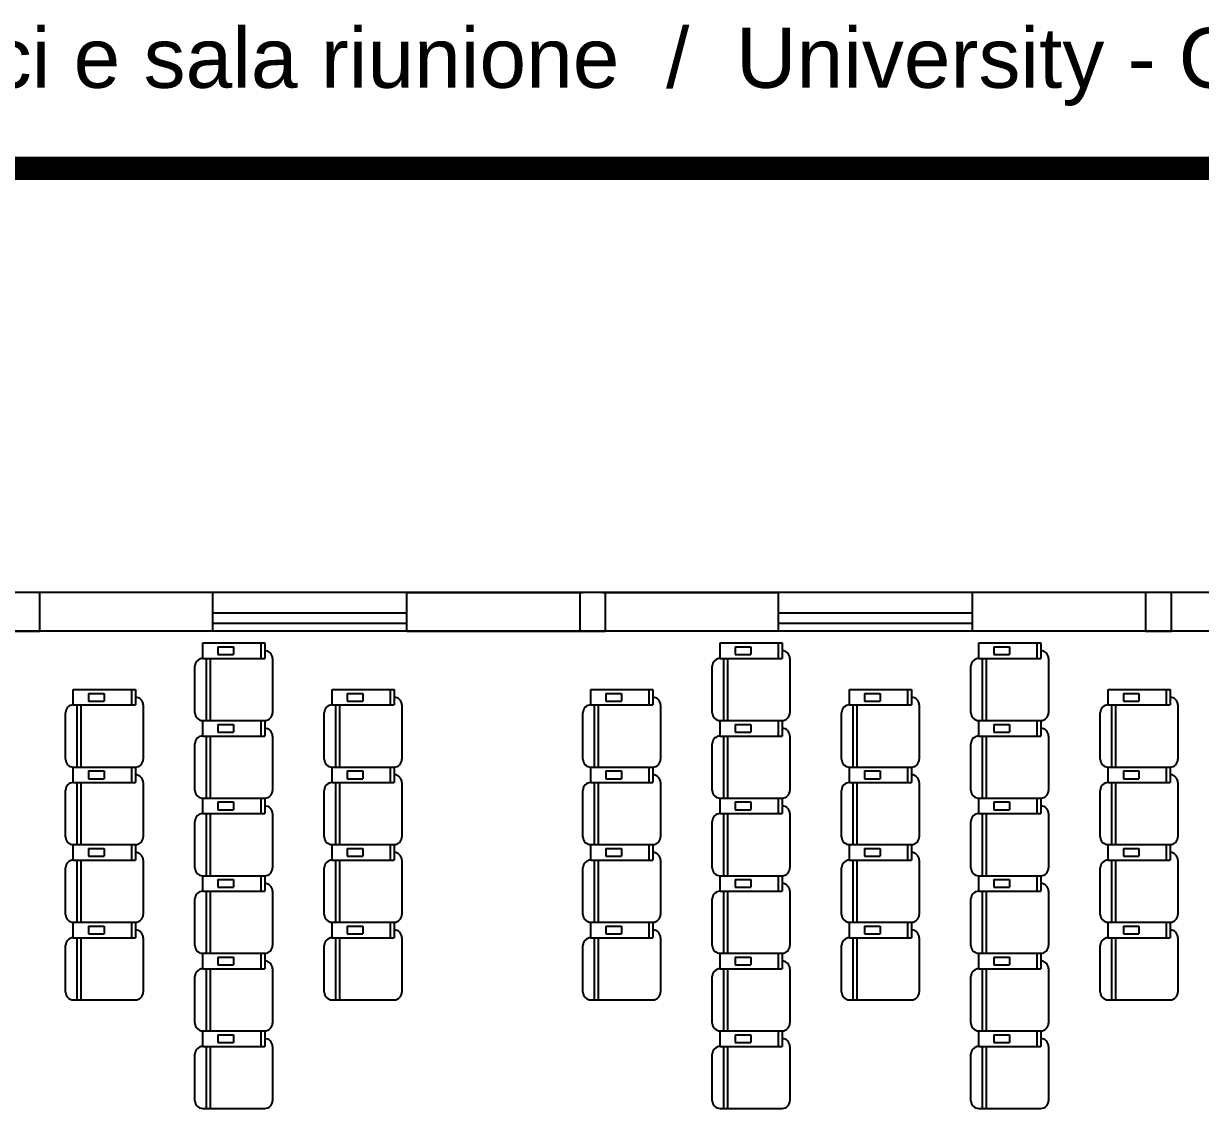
# Model space of a CAD drawing. Header units: millimetres. Extents: x 332.9 to 379.4, y 167.7 to 192.7.
# Drawn here: x 361.96 to 371.06, y 183.14 to 191.53 of the extents above; entities that cross this region are included whole.
import ezdxf

# ---------------------------------------------------------------- set-up
doc = ezdxf.new("R2010")
doc.units = ezdxf.units.MM
doc.styles.get("Standard").update_dxf_attribs({"font": 'arial.ttf'})

msp = doc.modelspace()

# ---------------------------------------------------------------- linework, layer by layer
at = {"linetype": 'Continuous'}
for p, q in [((363.4249, 187.1349), (360.7624, 187.1349)), ((364.9249, 187.1349), (363.4249, 187.1349)), ((363.4249, 186.8349), (363.4249, 187.1349)), ((364.9249, 187.1349), (366.2874, 187.1349)), ((364.9249, 186.8349), (364.9249, 187.1349)), ((367.7999, 187.1349), (364.9249, 187.1349)), ((366.4374, 187.1349), (367.7999, 187.1349)), ((369.2999, 187.1349), (367.7999, 187.1349)), ((367.7999, 186.8349), (367.7999, 187.1349)), ((369.2999, 186.8349), (369.2999, 187.1349)), ((371.9624, 187.1349), (369.2999, 187.1349)), ((364.9249, 186.9749), (363.4249, 186.9749)), ((369.2999, 186.9749), (367.7999, 186.9749)), ((363.4249, 186.8349), (360.7624, 186.8349)), ((364.9249, 186.8949), (363.4249, 186.8949)), ((364.9249, 186.8349), (363.4249, 186.8349)), ((364.9249, 186.8349), (366.2624, 186.8349)), ((367.7999, 186.8349), (364.9249, 186.8349)), ((369.2999, 186.8949), (367.7999, 186.8949)), ((369.2999, 186.8349), (367.7999, 186.8349)), ((371.9624, 186.8349), (369.2999, 186.8349)), ((363.3474, 186.7449), (363.8274, 186.7449)), ((363.3474, 186.6249), (363.3474, 186.7449)), ((363.4653, 186.7149), (363.5853, 186.7149)), ((363.4653, 186.7149), (363.4653, 186.6549)), ((363.5853, 186.7149), (363.5853, 186.6549)), ((363.7974, 186.7449), (363.7974, 186.6249)), ((363.8274, 186.7449), (363.8274, 186.6249)), ((367.3474, 186.7449), (367.8274, 186.7449)), ((367.3474, 186.6249), (367.3474, 186.7449)), ((367.4653, 186.7149), (367.5853, 186.7149)), ((367.4653, 186.7149), (367.4653, 186.6549)), ((367.5853, 186.7149), (367.5853, 186.6549)), ((367.7974, 186.7449), (367.7974, 186.6249)), ((367.8274, 186.7449), (367.8274, 186.6249)), ((369.3474, 186.7449), (369.8274, 186.7449)), ((369.3474, 186.6249), (369.3474, 186.7449)), ((369.4653, 186.7149), (369.5853, 186.7149)), ((369.4653, 186.7149), (369.4653, 186.6549)), ((369.5853, 186.7149), (369.5853, 186.6549)), ((369.7974, 186.7449), (369.7974, 186.6249)), ((369.8274, 186.7449), (369.8274, 186.6249)), ((363.3474, 186.6249), (363.8274, 186.6249)), ((363.3774, 186.1449), (363.3774, 186.6249)), ((363.4074, 186.1449), (363.4074, 186.6249)), ((363.4653, 186.6549), (363.5853, 186.6549)), ((363.8874, 186.6249), (363.8874, 186.2049)), ((367.3474, 186.6249), (367.8274, 186.6249)), ((367.3774, 186.1449), (367.3774, 186.6249)), ((367.4074, 186.1449), (367.4074, 186.6249)), ((367.4653, 186.6549), (367.5853, 186.6549)), ((367.8874, 186.6249), (367.8874, 186.2049)), ((369.3474, 186.6249), (369.8274, 186.6249)), ((369.3774, 186.1449), (369.3774, 186.6249)), ((369.4074, 186.1449), (369.4074, 186.6249)), ((369.4653, 186.6549), (369.5853, 186.6549)), ((369.8874, 186.6249), (369.8874, 186.2049)), ((363.2874, 186.2049), (363.2874, 186.5649)), ((367.2874, 186.2049), (367.2874, 186.5649)), ((369.2874, 186.2049), (369.2874, 186.5649)), ((362.3474, 186.3849), (362.8274, 186.3849)), ((362.3474, 186.2649), (362.3474, 186.3849)), ((362.4653, 186.3549), (362.5853, 186.3549)), ((362.4653, 186.3549), (362.4653, 186.2949)), ((362.5853, 186.3549), (362.5853, 186.2949)), ((362.7974, 186.3849), (362.7974, 186.2649)), ((362.8274, 186.3849), (362.8274, 186.2649)), ((364.3474, 186.3849), (364.8274, 186.3849)), ((364.3474, 186.2649), (364.3474, 186.3849)), ((364.4653, 186.3549), (364.5853, 186.3549)), ((364.4653, 186.3549), (364.4653, 186.2949)), ((364.5853, 186.3549), (364.5853, 186.2949)), ((364.7974, 186.3849), (364.7974, 186.2649)), ((364.8274, 186.3849), (364.8274, 186.2649)), ((366.3474, 186.3849), (366.8274, 186.3849)), ((366.3474, 186.2649), (366.3474, 186.3849)), ((366.4653, 186.3549), (366.5853, 186.3549)), ((366.4653, 186.3549), (366.4653, 186.2949)), ((366.5853, 186.3549), (366.5853, 186.2949)), ((366.7974, 186.3849), (366.7974, 186.2649)), ((366.8274, 186.3849), (366.8274, 186.2649)), ((368.3474, 186.3849), (368.8274, 186.3849)), ((368.3474, 186.2649), (368.3474, 186.3849)), ((368.4653, 186.3549), (368.5853, 186.3549)), ((368.4653, 186.3549), (368.4653, 186.2949)), ((368.5853, 186.3549), (368.5853, 186.2949)), ((368.7974, 186.3849), (368.7974, 186.2649)), ((368.8274, 186.3849), (368.8274, 186.2649)), ((370.3474, 186.3849), (370.8274, 186.3849)), ((370.3474, 186.2649), (370.3474, 186.3849)), ((370.4653, 186.3549), (370.5853, 186.3549)), ((370.4653, 186.3549), (370.4653, 186.2949)), ((370.5853, 186.3549), (370.5853, 186.2949)), ((370.7974, 186.3849), (370.7974, 186.2649)), ((370.8274, 186.3849), (370.8274, 186.2649)), ((362.3474, 186.2649), (362.8274, 186.2649)), ((362.3774, 185.7849), (362.3774, 186.2649)), ((362.4074, 185.7849), (362.4074, 186.2649)), ((362.4653, 186.2949), (362.5853, 186.2949)), ((362.8874, 186.2649), (362.8874, 185.8449)), ((364.3474, 186.2649), (364.8274, 186.2649)), ((364.3774, 185.7849), (364.3774, 186.2649)), ((364.4074, 185.7849), (364.4074, 186.2649)), ((364.4653, 186.2949), (364.5853, 186.2949)), ((364.8874, 186.2649), (364.8874, 185.8449)), ((366.3474, 186.2649), (366.8274, 186.2649)), ((366.3774, 185.7849), (366.3774, 186.2649)), ((366.4074, 185.7849), (366.4074, 186.2649)), ((366.4653, 186.2949), (366.5853, 186.2949)), ((366.8874, 186.2649), (366.8874, 185.8449)), ((368.3474, 186.2649), (368.8274, 186.2649)), ((368.3774, 185.7849), (368.3774, 186.2649)), ((368.4074, 185.7849), (368.4074, 186.2649)), ((368.4653, 186.2949), (368.5853, 186.2949)), ((368.8874, 186.2649), (368.8874, 185.8449)), ((370.3474, 186.2649), (370.8274, 186.2649)), ((370.3774, 185.7849), (370.3774, 186.2649)), ((370.4074, 185.7849), (370.4074, 186.2649)), ((370.4653, 186.2949), (370.5853, 186.2949)), ((370.8874, 186.2649), (370.8874, 185.8449)), ((362.2874, 185.8449), (362.2874, 186.2049)), ((364.2874, 185.8449), (364.2874, 186.2049)), ((366.2874, 185.8449), (366.2874, 186.2049)), ((368.2874, 185.8449), (368.2874, 186.2049)), ((370.2874, 185.8449), (370.2874, 186.2049)), ((363.3474, 186.1449), (363.8274, 186.1449)), ((363.3474, 186.0249), (363.3474, 186.1449)), ((363.3474, 186.1449), (363.8274, 186.1449)), ((363.4653, 186.1149), (363.5853, 186.1149)), ((363.4653, 186.1149), (363.4653, 186.0549)), ((363.5853, 186.1149), (363.5853, 186.0549)), ((363.7974, 186.1449), (363.7974, 186.0249)), ((363.8274, 186.1449), (363.8274, 186.0249)), ((367.3474, 186.1449), (367.8274, 186.1449)), ((367.3474, 186.0249), (367.3474, 186.1449)), ((367.3474, 186.1449), (367.8274, 186.1449)), ((367.4653, 186.1149), (367.5853, 186.1149)), ((367.4653, 186.1149), (367.4653, 186.0549)), ((367.5853, 186.1149), (367.5853, 186.0549)), ((367.7974, 186.1449), (367.7974, 186.0249)), ((367.8274, 186.1449), (367.8274, 186.0249)), ((369.3474, 186.1449), (369.8274, 186.1449)), ((369.3474, 186.0249), (369.3474, 186.1449)), ((369.3474, 186.1449), (369.8274, 186.1449)), ((369.4653, 186.1149), (369.5853, 186.1149)), ((369.4653, 186.1149), (369.4653, 186.0549)), ((369.5853, 186.1149), (369.5853, 186.0549)), ((369.7974, 186.1449), (369.7974, 186.0249)), ((369.8274, 186.1449), (369.8274, 186.0249)), ((363.3474, 186.0249), (363.8274, 186.0249)), ((363.3774, 185.5449), (363.3774, 186.0249)), ((363.4074, 185.5449), (363.4074, 186.0249)), ((363.4653, 186.0549), (363.5853, 186.0549)), ((363.8874, 186.0249), (363.8874, 185.6049)), ((367.3474, 186.0249), (367.8274, 186.0249)), ((367.3774, 185.5449), (367.3774, 186.0249)), ((367.4074, 185.5449), (367.4074, 186.0249)), ((367.4653, 186.0549), (367.5853, 186.0549)), ((367.8874, 186.0249), (367.8874, 185.6049)), ((369.3474, 186.0249), (369.8274, 186.0249)), ((369.3774, 185.5449), (369.3774, 186.0249)), ((369.4074, 185.5449), (369.4074, 186.0249)), ((369.4653, 186.0549), (369.5853, 186.0549)), ((369.8874, 186.0249), (369.8874, 185.6049)), ((363.2874, 185.6049), (363.2874, 185.9649)), ((367.2874, 185.6049), (367.2874, 185.9649)), ((369.2874, 185.6049), (369.2874, 185.9649)), ((362.3474, 185.7849), (362.8274, 185.7849)), ((362.3474, 185.6649), (362.3474, 185.7849)), ((362.3474, 185.7849), (362.8274, 185.7849)), ((362.4653, 185.7549), (362.5853, 185.7549)), ((362.4653, 185.7549), (362.4653, 185.6949)), ((362.5853, 185.7549), (362.5853, 185.6949)), ((362.7974, 185.7849), (362.7974, 185.6649)), ((362.8274, 185.7849), (362.8274, 185.6649)), ((364.3474, 185.7849), (364.8274, 185.7849)), ((364.3474, 185.6649), (364.3474, 185.7849)), ((364.3474, 185.7849), (364.8274, 185.7849)), ((364.4653, 185.7549), (364.5853, 185.7549)), ((364.4653, 185.7549), (364.4653, 185.6949)), ((364.5853, 185.7549), (364.5853, 185.6949)), ((364.7974, 185.7849), (364.7974, 185.6649)), ((364.8274, 185.7849), (364.8274, 185.6649)), ((366.3474, 185.7849), (366.8274, 185.7849)), ((366.3474, 185.6649), (366.3474, 185.7849)), ((366.3474, 185.7849), (366.8274, 185.7849)), ((366.4653, 185.7549), (366.5853, 185.7549)), ((366.4653, 185.7549), (366.4653, 185.6949)), ((366.5853, 185.7549), (366.5853, 185.6949)), ((366.7974, 185.7849), (366.7974, 185.6649)), ((366.8274, 185.7849), (366.8274, 185.6649)), ((368.3474, 185.7849), (368.8274, 185.7849)), ((368.3474, 185.6649), (368.3474, 185.7849)), ((368.3474, 185.7849), (368.8274, 185.7849)), ((368.4653, 185.7549), (368.5853, 185.7549)), ((368.4653, 185.7549), (368.4653, 185.6949)), ((368.5853, 185.7549), (368.5853, 185.6949)), ((368.7974, 185.7849), (368.7974, 185.6649)), ((368.8274, 185.7849), (368.8274, 185.6649)), ((370.3474, 185.7849), (370.8274, 185.7849)), ((370.3474, 185.6649), (370.3474, 185.7849)), ((370.3474, 185.7849), (370.8274, 185.7849)), ((370.4653, 185.7549), (370.5853, 185.7549)), ((370.4653, 185.7549), (370.4653, 185.6949)), ((370.5853, 185.7549), (370.5853, 185.6949)), ((370.7974, 185.7849), (370.7974, 185.6649)), ((370.8274, 185.7849), (370.8274, 185.6649)), ((362.3474, 185.6649), (362.8274, 185.6649)), ((362.3774, 185.1849), (362.3774, 185.6649)), ((362.4074, 185.1849), (362.4074, 185.6649)), ((362.4653, 185.6949), (362.5853, 185.6949)), ((362.8874, 185.6649), (362.8874, 185.2449)), ((364.3474, 185.6649), (364.8274, 185.6649)), ((364.3774, 185.1849), (364.3774, 185.6649)), ((364.4074, 185.1849), (364.4074, 185.6649)), ((364.4653, 185.6949), (364.5853, 185.6949)), ((364.8874, 185.6649), (364.8874, 185.2449)), ((366.3474, 185.6649), (366.8274, 185.6649)), ((366.3774, 185.1849), (366.3774, 185.6649)), ((366.4074, 185.1849), (366.4074, 185.6649)), ((366.4653, 185.6949), (366.5853, 185.6949)), ((366.8874, 185.6649), (366.8874, 185.2449)), ((368.3474, 185.6649), (368.8274, 185.6649)), ((368.3774, 185.1849), (368.3774, 185.6649)), ((368.4074, 185.1849), (368.4074, 185.6649)), ((368.4653, 185.6949), (368.5853, 185.6949)), ((368.8874, 185.6649), (368.8874, 185.2449)), ((370.3474, 185.6649), (370.8274, 185.6649)), ((370.3774, 185.1849), (370.3774, 185.6649)), ((370.4074, 185.1849), (370.4074, 185.6649)), ((370.4653, 185.6949), (370.5853, 185.6949)), ((370.8874, 185.6649), (370.8874, 185.2449)), ((362.2874, 185.2449), (362.2874, 185.6049)), ((363.3474, 185.5449), (363.8274, 185.5449)), ((363.3474, 185.4249), (363.3474, 185.5449)), ((363.3474, 185.5449), (363.8274, 185.5449)), ((363.7974, 185.5449), (363.7974, 185.4249)), ((363.8274, 185.5449), (363.8274, 185.4249)), ((364.2874, 185.2449), (364.2874, 185.6049)), ((366.2874, 185.2449), (366.2874, 185.6049)), ((367.3474, 185.5449), (367.8274, 185.5449)), ((367.3474, 185.4249), (367.3474, 185.5449)), ((367.3474, 185.5449), (367.8274, 185.5449)), ((367.7974, 185.5449), (367.7974, 185.4249)), ((367.8274, 185.5449), (367.8274, 185.4249)), ((368.2874, 185.2449), (368.2874, 185.6049)), ((369.3474, 185.5449), (369.8274, 185.5449)), ((369.3474, 185.4249), (369.3474, 185.5449)), ((369.3474, 185.5449), (369.8274, 185.5449)), ((369.7974, 185.5449), (369.7974, 185.4249)), ((369.8274, 185.5449), (369.8274, 185.4249)), ((370.2874, 185.2449), (370.2874, 185.6049)), ((363.4653, 185.5149), (363.5853, 185.5149)), ((363.4653, 185.5149), (363.4653, 185.4549)), ((363.4653, 185.4549), (363.5853, 185.4549)), ((363.5853, 185.5149), (363.5853, 185.4549)), ((367.4653, 185.5149), (367.5853, 185.5149)), ((367.4653, 185.5149), (367.4653, 185.4549)), ((367.4653, 185.4549), (367.5853, 185.4549)), ((367.5853, 185.5149), (367.5853, 185.4549)), ((369.4653, 185.5149), (369.5853, 185.5149)), ((369.4653, 185.5149), (369.4653, 185.4549)), ((369.4653, 185.4549), (369.5853, 185.4549)), ((369.5853, 185.5149), (369.5853, 185.4549)), ((363.2874, 185.0049), (363.2874, 185.3649)), ((363.3474, 185.4249), (363.8274, 185.4249)), ((363.3774, 184.9449), (363.3774, 185.4249)), ((363.4074, 184.9449), (363.4074, 185.4249)), ((363.8874, 185.4249), (363.8874, 185.0049)), ((367.2874, 185.0049), (367.2874, 185.3649)), ((367.3474, 185.4249), (367.8274, 185.4249)), ((367.3774, 184.9449), (367.3774, 185.4249)), ((367.4074, 184.9449), (367.4074, 185.4249)), ((367.8874, 185.4249), (367.8874, 185.0049)), ((369.2874, 185.0049), (369.2874, 185.3649)), ((369.3474, 185.4249), (369.8274, 185.4249)), ((369.3774, 184.9449), (369.3774, 185.4249)), ((369.4074, 184.9449), (369.4074, 185.4249)), ((369.8874, 185.4249), (369.8874, 185.0049)), ((362.3474, 185.1849), (362.8274, 185.1849)), ((362.3474, 185.0649), (362.3474, 185.1849)), ((362.3474, 185.1849), (362.8274, 185.1849)), ((362.7974, 185.1849), (362.7974, 185.0649)), ((362.8274, 185.1849), (362.8274, 185.0649)), ((364.3474, 185.1849), (364.8274, 185.1849)), ((364.3474, 185.0649), (364.3474, 185.1849)), ((364.3474, 185.1849), (364.8274, 185.1849)), ((364.7974, 185.1849), (364.7974, 185.0649)), ((364.8274, 185.1849), (364.8274, 185.0649)), ((366.3474, 185.1849), (366.8274, 185.1849)), ((366.3474, 185.0649), (366.3474, 185.1849)), ((366.3474, 185.1849), (366.8274, 185.1849)), ((366.7974, 185.1849), (366.7974, 185.0649)), ((366.8274, 185.1849), (366.8274, 185.0649)), ((368.3474, 185.1849), (368.8274, 185.1849)), ((368.3474, 185.0649), (368.3474, 185.1849)), ((368.3474, 185.1849), (368.8274, 185.1849)), ((368.7974, 185.1849), (368.7974, 185.0649)), ((368.8274, 185.1849), (368.8274, 185.0649)), ((370.3474, 185.1849), (370.8274, 185.1849)), ((370.3474, 185.0649), (370.3474, 185.1849)), ((370.3474, 185.1849), (370.8274, 185.1849)), ((370.7974, 185.1849), (370.7974, 185.0649)), ((370.8274, 185.1849), (370.8274, 185.0649)), ((362.4653, 185.1549), (362.5853, 185.1549)), ((362.4653, 185.1549), (362.4653, 185.0949)), ((362.4653, 185.0949), (362.5853, 185.0949)), ((362.5853, 185.1549), (362.5853, 185.0949)), ((364.4653, 185.1549), (364.5853, 185.1549)), ((364.4653, 185.1549), (364.4653, 185.0949)), ((364.4653, 185.0949), (364.5853, 185.0949)), ((364.5853, 185.1549), (364.5853, 185.0949)), ((366.4653, 185.1549), (366.5853, 185.1549)), ((366.4653, 185.1549), (366.4653, 185.0949)), ((366.4653, 185.0949), (366.5853, 185.0949)), ((366.5853, 185.1549), (366.5853, 185.0949)), ((368.4653, 185.1549), (368.5853, 185.1549)), ((368.4653, 185.1549), (368.4653, 185.0949)), ((368.4653, 185.0949), (368.5853, 185.0949)), ((368.5853, 185.1549), (368.5853, 185.0949)), ((370.4653, 185.1549), (370.5853, 185.1549)), ((370.4653, 185.1549), (370.4653, 185.0949)), ((370.4653, 185.0949), (370.5853, 185.0949)), ((370.5853, 185.1549), (370.5853, 185.0949)), ((362.2874, 184.6449), (362.2874, 185.0049)), ((362.3474, 185.0649), (362.8274, 185.0649)), ((362.3774, 184.5849), (362.3774, 185.0649)), ((362.4074, 184.5849), (362.4074, 185.0649)), ((362.8874, 185.0649), (362.8874, 184.6449)), ((364.2874, 184.6449), (364.2874, 185.0049)), ((364.3474, 185.0649), (364.8274, 185.0649)), ((364.3774, 184.5849), (364.3774, 185.0649)), ((364.4074, 184.5849), (364.4074, 185.0649)), ((364.8874, 185.0649), (364.8874, 184.6449)), ((366.2874, 184.6449), (366.2874, 185.0049)), ((366.3474, 185.0649), (366.8274, 185.0649)), ((366.3774, 184.5849), (366.3774, 185.0649)), ((366.4074, 184.5849), (366.4074, 185.0649)), ((366.8874, 185.0649), (366.8874, 184.6449)), ((368.2874, 184.6449), (368.2874, 185.0049)), ((368.3474, 185.0649), (368.8274, 185.0649)), ((368.3774, 184.5849), (368.3774, 185.0649)), ((368.4074, 184.5849), (368.4074, 185.0649)), ((368.8874, 185.0649), (368.8874, 184.6449)), ((370.2874, 184.6449), (370.2874, 185.0049)), ((370.3474, 185.0649), (370.8274, 185.0649)), ((370.3774, 184.5849), (370.3774, 185.0649)), ((370.4074, 184.5849), (370.4074, 185.0649)), ((370.8874, 185.0649), (370.8874, 184.6449)), ((363.3474, 184.9449), (363.8274, 184.9449)), ((363.3474, 184.8249), (363.3474, 184.9449)), ((363.3474, 184.9449), (363.8274, 184.9449)), ((363.4653, 184.9149), (363.5853, 184.9149)), ((363.4653, 184.9149), (363.4653, 184.8549)), ((363.5853, 184.9149), (363.5853, 184.8549)), ((363.7974, 184.9449), (363.7974, 184.8249)), ((363.8274, 184.9449), (363.8274, 184.8249)), ((367.3474, 184.9449), (367.8274, 184.9449)), ((367.3474, 184.8249), (367.3474, 184.9449)), ((367.3474, 184.9449), (367.8274, 184.9449)), ((367.4653, 184.9149), (367.5853, 184.9149)), ((367.4653, 184.9149), (367.4653, 184.8549)), ((367.5853, 184.9149), (367.5853, 184.8549)), ((367.7974, 184.9449), (367.7974, 184.8249)), ((367.8274, 184.9449), (367.8274, 184.8249)), ((369.3474, 184.9449), (369.8274, 184.9449)), ((369.3474, 184.8249), (369.3474, 184.9449)), ((369.3474, 184.9449), (369.8274, 184.9449)), ((369.4653, 184.9149), (369.5853, 184.9149)), ((369.4653, 184.9149), (369.4653, 184.8549)), ((369.5853, 184.9149), (369.5853, 184.8549)), ((369.7974, 184.9449), (369.7974, 184.8249)), ((369.8274, 184.9449), (369.8274, 184.8249)), ((363.3474, 184.8249), (363.8274, 184.8249)), ((363.3774, 184.3449), (363.3774, 184.8249)), ((363.4074, 184.3449), (363.4074, 184.8249)), ((363.4653, 184.8549), (363.5853, 184.8549)), ((363.8874, 184.8249), (363.8874, 184.4049)), ((367.3474, 184.8249), (367.8274, 184.8249)), ((367.3774, 184.3449), (367.3774, 184.8249)), ((367.4074, 184.3449), (367.4074, 184.8249)), ((367.4653, 184.8549), (367.5853, 184.8549)), ((367.8874, 184.8249), (367.8874, 184.4049)), ((369.3474, 184.8249), (369.8274, 184.8249)), ((369.3774, 184.3449), (369.3774, 184.8249)), ((369.4074, 184.3449), (369.4074, 184.8249)), ((369.4653, 184.8549), (369.5853, 184.8549)), ((369.8874, 184.8249), (369.8874, 184.4049)), ((363.2874, 184.4049), (363.2874, 184.7649)), ((367.2874, 184.4049), (367.2874, 184.7649)), ((369.2874, 184.4049), (369.2874, 184.7649)), ((362.3474, 184.5849), (362.8274, 184.5849)), ((362.3474, 184.4649), (362.3474, 184.5849)), ((362.3474, 184.5849), (362.8274, 184.5849)), ((362.4653, 184.5549), (362.5853, 184.5549)), ((362.4653, 184.5549), (362.4653, 184.4949)), ((362.5853, 184.5549), (362.5853, 184.4949)), ((362.7974, 184.5849), (362.7974, 184.4649)), ((362.8274, 184.5849), (362.8274, 184.4649)), ((364.3474, 184.5849), (364.8274, 184.5849)), ((364.3474, 184.4649), (364.3474, 184.5849)), ((364.3474, 184.5849), (364.8274, 184.5849)), ((364.4653, 184.5549), (364.5853, 184.5549)), ((364.4653, 184.5549), (364.4653, 184.4949)), ((364.5853, 184.5549), (364.5853, 184.4949)), ((364.7974, 184.5849), (364.7974, 184.4649)), ((364.8274, 184.5849), (364.8274, 184.4649)), ((366.3474, 184.5849), (366.8274, 184.5849)), ((366.3474, 184.4649), (366.3474, 184.5849)), ((366.3474, 184.5849), (366.8274, 184.5849)), ((366.4653, 184.5549), (366.5853, 184.5549)), ((366.4653, 184.5549), (366.4653, 184.4949)), ((366.5853, 184.5549), (366.5853, 184.4949)), ((366.7974, 184.5849), (366.7974, 184.4649)), ((366.8274, 184.5849), (366.8274, 184.4649)), ((368.3474, 184.5849), (368.8274, 184.5849)), ((368.3474, 184.4649), (368.3474, 184.5849)), ((368.3474, 184.5849), (368.8274, 184.5849)), ((368.4653, 184.5549), (368.5853, 184.5549)), ((368.4653, 184.5549), (368.4653, 184.4949)), ((368.5853, 184.5549), (368.5853, 184.4949)), ((368.7974, 184.5849), (368.7974, 184.4649)), ((368.8274, 184.5849), (368.8274, 184.4649)), ((370.3474, 184.5849), (370.8274, 184.5849)), ((370.3474, 184.4649), (370.3474, 184.5849)), ((370.3474, 184.5849), (370.8274, 184.5849)), ((370.4653, 184.5549), (370.5853, 184.5549)), ((370.4653, 184.5549), (370.4653, 184.4949)), ((370.5853, 184.5549), (370.5853, 184.4949)), ((370.7974, 184.5849), (370.7974, 184.4649)), ((370.8274, 184.5849), (370.8274, 184.4649)), ((362.3474, 184.4649), (362.8274, 184.4649)), ((362.3774, 183.9849), (362.3774, 184.4649)), ((362.4074, 183.9849), (362.4074, 184.4649)), ((362.4653, 184.4949), (362.5853, 184.4949)), ((362.8874, 184.4649), (362.8874, 184.0449)), ((364.3474, 184.4649), (364.8274, 184.4649)), ((364.3774, 183.9849), (364.3774, 184.4649)), ((364.4074, 183.9849), (364.4074, 184.4649)), ((364.4653, 184.4949), (364.5853, 184.4949)), ((364.8874, 184.4649), (364.8874, 184.0449)), ((366.3474, 184.4649), (366.8274, 184.4649)), ((366.3774, 183.9849), (366.3774, 184.4649)), ((366.4074, 183.9849), (366.4074, 184.4649)), ((366.4653, 184.4949), (366.5853, 184.4949)), ((366.8874, 184.4649), (366.8874, 184.0449)), ((368.3474, 184.4649), (368.8274, 184.4649)), ((368.3774, 183.9849), (368.3774, 184.4649)), ((368.4074, 183.9849), (368.4074, 184.4649)), ((368.4653, 184.4949), (368.5853, 184.4949)), ((368.8874, 184.4649), (368.8874, 184.0449)), ((370.3474, 184.4649), (370.8274, 184.4649)), ((370.3774, 183.9849), (370.3774, 184.4649)), ((370.4074, 183.9849), (370.4074, 184.4649)), ((370.4653, 184.4949), (370.5853, 184.4949)), ((370.8874, 184.4649), (370.8874, 184.0449)), ((362.2874, 184.0449), (362.2874, 184.4049)), ((364.2874, 184.0449), (364.2874, 184.4049)), ((366.2874, 184.0449), (366.2874, 184.4049)), ((368.2874, 184.0449), (368.2874, 184.4049)), ((370.2874, 184.0449), (370.2874, 184.4049)), ((363.3474, 184.3449), (363.8274, 184.3449)), ((363.3474, 184.2249), (363.3474, 184.3449)), ((363.3474, 184.3449), (363.8274, 184.3449)), ((363.4653, 184.3149), (363.5853, 184.3149)), ((363.4653, 184.3149), (363.4653, 184.2549)), ((363.5853, 184.3149), (363.5853, 184.2549)), ((363.7974, 184.3449), (363.7974, 184.2249)), ((363.8274, 184.3449), (363.8274, 184.2249)), ((367.3474, 184.3449), (367.8274, 184.3449)), ((367.3474, 184.2249), (367.3474, 184.3449)), ((367.3474, 184.3449), (367.8274, 184.3449)), ((367.4653, 184.3149), (367.5853, 184.3149)), ((367.4653, 184.3149), (367.4653, 184.2549)), ((367.5853, 184.3149), (367.5853, 184.2549)), ((367.7974, 184.3449), (367.7974, 184.2249)), ((367.8274, 184.3449), (367.8274, 184.2249)), ((369.3474, 184.3449), (369.8274, 184.3449)), ((369.3474, 184.2249), (369.3474, 184.3449)), ((369.3474, 184.3449), (369.8274, 184.3449)), ((369.4653, 184.3149), (369.5853, 184.3149)), ((369.4653, 184.3149), (369.4653, 184.2549)), ((369.5853, 184.3149), (369.5853, 184.2549)), ((369.7974, 184.3449), (369.7974, 184.2249)), ((369.8274, 184.3449), (369.8274, 184.2249)), ((363.3474, 184.2249), (363.8274, 184.2249)), ((363.3774, 183.7449), (363.3774, 184.2249)), ((363.4074, 183.7449), (363.4074, 184.2249)), ((363.4653, 184.2549), (363.5853, 184.2549)), ((363.8874, 184.2249), (363.8874, 183.8049)), ((367.3474, 184.2249), (367.8274, 184.2249)), ((367.3774, 183.7449), (367.3774, 184.2249)), ((367.4074, 183.7449), (367.4074, 184.2249)), ((367.4653, 184.2549), (367.5853, 184.2549)), ((367.8874, 184.2249), (367.8874, 183.8049)), ((369.3474, 184.2249), (369.8274, 184.2249)), ((369.3774, 183.7449), (369.3774, 184.2249)), ((369.4074, 183.7449), (369.4074, 184.2249)), ((369.4653, 184.2549), (369.5853, 184.2549)), ((369.8874, 184.2249), (369.8874, 183.8049)), ((363.2874, 183.8049), (363.2874, 184.1649)), ((367.2874, 183.8049), (367.2874, 184.1649)), ((369.2874, 183.8049), (369.2874, 184.1649)), ((362.3474, 183.9849), (362.8274, 183.9849)), ((364.3474, 183.9849), (364.8274, 183.9849)), ((366.3474, 183.9849), (366.8274, 183.9849)), ((368.3474, 183.9849), (368.8274, 183.9849)), ((370.3474, 183.9849), (370.8274, 183.9849)), ((363.3474, 183.7449), (363.8274, 183.7449)), ((363.3474, 183.6249), (363.3474, 183.7449)), ((363.3474, 183.7449), (363.8274, 183.7449)), ((363.4653, 183.7149), (363.5853, 183.7149)), ((363.4653, 183.7149), (363.4653, 183.6549)), ((363.5853, 183.7149), (363.5853, 183.6549)), ((363.7974, 183.7449), (363.7974, 183.6249)), ((363.8274, 183.7449), (363.8274, 183.6249)), ((367.3474, 183.7449), (367.8274, 183.7449)), ((367.3474, 183.6249), (367.3474, 183.7449)), ((367.3474, 183.7449), (367.8274, 183.7449)), ((367.4653, 183.7149), (367.5853, 183.7149)), ((367.4653, 183.7149), (367.4653, 183.6549)), ((367.5853, 183.7149), (367.5853, 183.6549)), ((367.7974, 183.7449), (367.7974, 183.6249)), ((367.8274, 183.7449), (367.8274, 183.6249)), ((369.3474, 183.7449), (369.8274, 183.7449)), ((369.3474, 183.6249), (369.3474, 183.7449)), ((369.3474, 183.7449), (369.8274, 183.7449)), ((369.4653, 183.7149), (369.5853, 183.7149)), ((369.4653, 183.7149), (369.4653, 183.6549)), ((369.5853, 183.7149), (369.5853, 183.6549)), ((369.7974, 183.7449), (369.7974, 183.6249)), ((369.8274, 183.7449), (369.8274, 183.6249)), ((363.3474, 183.6249), (363.8274, 183.6249)), ((363.3774, 183.1449), (363.3774, 183.6249)), ((363.4074, 183.1449), (363.4074, 183.6249)), ((363.4653, 183.6549), (363.5853, 183.6549)), ((363.8874, 183.6249), (363.8874, 183.2049)), ((367.3474, 183.6249), (367.8274, 183.6249)), ((367.3774, 183.1449), (367.3774, 183.6249)), ((367.4074, 183.1449), (367.4074, 183.6249)), ((367.4653, 183.6549), (367.5853, 183.6549)), ((367.8874, 183.6249), (367.8874, 183.2049)), ((369.3474, 183.6249), (369.8274, 183.6249)), ((369.3774, 183.1449), (369.3774, 183.6249)), ((369.4074, 183.1449), (369.4074, 183.6249)), ((369.4653, 183.6549), (369.5853, 183.6549)), ((369.8874, 183.6249), (369.8874, 183.2049)), ((363.2874, 183.2049), (363.2874, 183.5649)), ((367.2874, 183.2049), (367.2874, 183.5649)), ((369.2874, 183.2049), (369.2874, 183.5649)), ((363.3474, 183.1449), (363.8274, 183.1449)), ((367.3474, 183.1449), (367.8274, 183.1449)), ((369.3474, 183.1449), (369.8274, 183.1449))]:
    msp.add_line(p, q, dxfattribs=at)
at = {"linetype": 'Continuous', "ltscale": 0.02, "const_width": 0.1806}
msp.add_lwpolyline([(332.9874, 190.4146), (379.2874, 190.4146)], dxfattribs=at)
at = {"linetype": 'Continuous'}
for points in [[(361.8874, 186.8349), (362.0874, 186.8349), (362.0874, 187.1349), (361.8874, 187.1349)], [(366.2624, 186.8349), (366.4624, 186.8349), (366.4624, 187.1349), (366.2624, 187.1349)], [(370.6374, 186.8349), (370.8374, 186.8349), (370.8374, 187.1349), (370.6374, 187.1349)]]:
    msp.add_lwpolyline(points, close=True, dxfattribs=at)
for centre, start, end in [((363.3474, 186.5649), 90, 180), ((363.8274, 186.6249), 0, 90), ((367.3474, 186.5649), 90, 180), ((367.8274, 186.6249), 0, 90), ((369.3474, 186.5649), 90, 180), ((369.8274, 186.6249), 0, 90), ((362.3474, 186.2049), 90, 180), ((362.8274, 186.2649), 0, 90), ((364.3474, 186.2049), 90, 180), ((364.8274, 186.2649), 0, 90), ((366.3474, 186.2049), 90, 180), ((366.8274, 186.2649), 0, 90), ((368.3474, 186.2049), 90, 180), ((368.8274, 186.2649), 0, 90), ((370.3474, 186.2049), 90, 180), ((370.8274, 186.2649), 0, 90), ((363.3474, 186.2049), 180, 270), ((363.8274, 186.2049), 270, 0), ((367.3474, 186.2049), 180, 270), ((367.8274, 186.2049), 270, 0), ((369.3474, 186.2049), 180, 270), ((369.8274, 186.2049), 270, 0), ((363.8274, 186.0249), 0, 90), ((367.8274, 186.0249), 0, 90), ((369.8274, 186.0249), 0, 90), ((363.3474, 185.9649), 90, 180), ((367.3474, 185.9649), 90, 180), ((369.3474, 185.9649), 90, 180), ((362.3474, 185.8449), 180, 270), ((362.8274, 185.8449), 270, 0), ((364.3474, 185.8449), 180, 270), ((364.8274, 185.8449), 270, 0), ((366.3474, 185.8449), 180, 270), ((366.8274, 185.8449), 270, 0), ((368.3474, 185.8449), 180, 270), ((368.8274, 185.8449), 270, 0), ((370.3474, 185.8449), 180, 270), ((370.8274, 185.8449), 270, 0), ((362.8274, 185.6649), 0, 90), ((364.8274, 185.6649), 0, 90), ((366.8274, 185.6649), 0, 90), ((368.8274, 185.6649), 0, 90), ((370.8274, 185.6649), 0, 90), ((362.3474, 185.6049), 90, 180), ((364.3474, 185.6049), 90, 180), ((366.3474, 185.6049), 90, 180), ((368.3474, 185.6049), 90, 180), ((370.3474, 185.6049), 90, 180), ((363.3474, 185.6049), 180, 270), ((363.8274, 185.6049), 270, 0), ((367.3474, 185.6049), 180, 270), ((367.8274, 185.6049), 270, 0), ((369.3474, 185.6049), 180, 270), ((369.8274, 185.6049), 270, 0), ((363.8274, 185.4249), 0, 90), ((367.8274, 185.4249), 0, 90), ((369.8274, 185.4249), 0, 90), ((363.3474, 185.3649), 90, 180), ((367.3474, 185.3649), 90, 180), ((369.3474, 185.3649), 90, 180), ((362.3474, 185.2449), 180, 270), ((362.8274, 185.2449), 270, 0), ((364.3474, 185.2449), 180, 270), ((364.8274, 185.2449), 270, 0), ((366.3474, 185.2449), 180, 270), ((366.8274, 185.2449), 270, 0), ((368.3474, 185.2449), 180, 270), ((368.8274, 185.2449), 270, 0), ((370.3474, 185.2449), 180, 270), ((370.8274, 185.2449), 270, 0), ((362.8274, 185.0649), 0, 90), ((364.8274, 185.0649), 0, 90), ((366.8274, 185.0649), 0, 90), ((368.8274, 185.0649), 0, 90), ((370.8274, 185.0649), 0, 90), ((362.3474, 185.0049), 90, 180), ((363.3474, 185.0049), 180, 270), ((363.8274, 185.0049), 270, 0), ((364.3474, 185.0049), 90, 180), ((366.3474, 185.0049), 90, 180), ((367.3474, 185.0049), 180, 270), ((367.8274, 185.0049), 270, 0), ((368.3474, 185.0049), 90, 180), ((369.3474, 185.0049), 180, 270), ((369.8274, 185.0049), 270, 0), ((370.3474, 185.0049), 90, 180), ((363.3474, 184.7649), 90, 180), ((363.8274, 184.8249), 0, 90), ((367.3474, 184.7649), 90, 180), ((367.8274, 184.8249), 0, 90), ((369.3474, 184.7649), 90, 180), ((369.8274, 184.8249), 0, 90), ((362.3474, 184.6449), 180, 270), ((362.8274, 184.6449), 270, 0), ((364.3474, 184.6449), 180, 270), ((364.8274, 184.6449), 270, 0), ((366.3474, 184.6449), 180, 270), ((366.8274, 184.6449), 270, 0), ((368.3474, 184.6449), 180, 270), ((368.8274, 184.6449), 270, 0), ((370.3474, 184.6449), 180, 270), ((370.8274, 184.6449), 270, 0), ((362.3474, 184.4049), 90, 180), ((362.8274, 184.4649), 0, 90), ((364.3474, 184.4049), 90, 180), ((364.8274, 184.4649), 0, 90), ((366.3474, 184.4049), 90, 180), ((366.8274, 184.4649), 0, 90), ((368.3474, 184.4049), 90, 180), ((368.8274, 184.4649), 0, 90), ((370.3474, 184.4049), 90, 180), ((370.8274, 184.4649), 0, 90), ((363.3474, 184.4049), 180, 270), ((363.8274, 184.4049), 270, 0), ((367.3474, 184.4049), 180, 270), ((367.8274, 184.4049), 270, 0), ((369.3474, 184.4049), 180, 270), ((369.8274, 184.4049), 270, 0), ((363.8274, 184.2249), 0, 90), ((367.8274, 184.2249), 0, 90), ((369.8274, 184.2249), 0, 90), ((363.3474, 184.1649), 90, 180), ((367.3474, 184.1649), 90, 180), ((369.3474, 184.1649), 90, 180), ((362.3474, 184.0449), 180, 270), ((362.8274, 184.0449), 270, 0), ((364.3474, 184.0449), 180, 270), ((364.8274, 184.0449), 270, 0), ((366.3474, 184.0449), 180, 270), ((366.8274, 184.0449), 270, 0), ((368.3474, 184.0449), 180, 270), ((368.8274, 184.0449), 270, 0), ((370.3474, 184.0449), 180, 270), ((370.8274, 184.0449), 270, 0), ((363.3474, 183.8049), 180, 270), ((363.8274, 183.8049), 270, 0), ((367.3474, 183.8049), 180, 270), ((367.8274, 183.8049), 270, 0), ((369.3474, 183.8049), 180, 270), ((369.8274, 183.8049), 270, 0), ((363.3474, 183.5649), 90, 180), ((363.8274, 183.6249), 0, 90), ((367.3474, 183.5649), 90, 180), ((367.8274, 183.6249), 0, 90), ((369.3474, 183.5649), 90, 180), ((369.8274, 183.6249), 0, 90), ((363.3474, 183.2049), 180, 270), ((363.8274, 183.2049), 270, 0), ((367.3474, 183.2049), 180, 270), ((367.8274, 183.2049), 270, 0), ((369.3474, 183.2049), 180, 270), ((369.8274, 183.2049), 270, 0)]:
    msp.add_arc(centre, 0.06, start, end, dxfattribs=at)

# ---------------------------------------------------------------- texts
msp.add_text('Università - Uffici e sala riunione  /  University - Offices and conference room', height=0.464444, dxfattribs=at).set_placement((357.2671, 191.0373))

doc.saveas('drawing.dxf')
